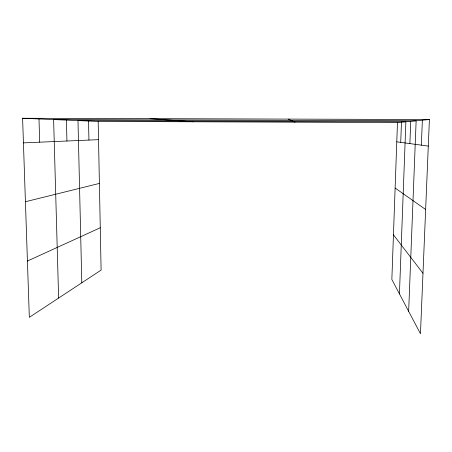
<?xml version="1.0" encoding="UTF-8"?>
<svg xmlns="http://www.w3.org/2000/svg" width="452" height="452" viewBox="0 0 452 452"><rect width="100%" height="100%" fill="white"/><g stroke="black" fill="none" stroke-linecap="round" stroke-linejoin="round"><path stroke-width="0.68" d="M429.4 119.537L397.472 122.543L391.85 279.483L420.462 333.74L429.4 119.537L22.6 118.26L29.329 317.338L101.107 270.098L98.169 121.435L22.6 118.26M400.732 142.357L401.472 122.17M399.438 293.879L405.873 121.752L77.981 120.582L81.801 282.805M409.879 143.6L410.732 121.294M408.653 311.349L416.139 120.786L53.613 119.56L58.624 298.06M421.36 145.16L422.366 120.198M27.425 261.036L100.271 227.763M25.425 201.733L99.395 183.422M23.431 142.877L98.53 139.662M98.169 121.435L397.472 122.543M150.064 118.661L193.27 121.786M396.777 141.821L428.293 146.098M288.195 119.096L294.964 122.164M395.121 188.043L425.648 209.508M393.449 234.842L422.987 273.29M38.979 118.944L39.697 142.182M66.399 120.096L66.936 141.018M88.524 121.029L88.937 140.075"/></g></svg>
